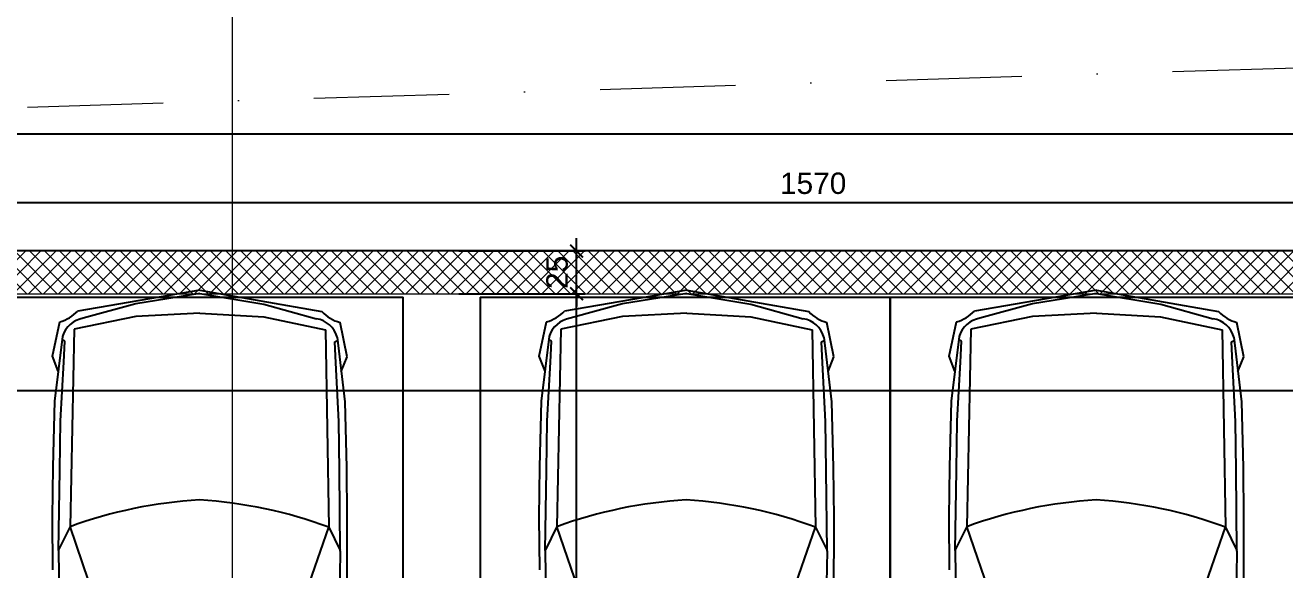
# Model space of a CAD drawing. Header units: centimetres. Extents: x 54080 to 59633, y -55119 to -48218.
# Drawn here: x 57331 to 58069, y -49714 to -49395 of the extents above; entities that cross this region are included whole.
import ezdxf

# ---------------------------------------------------------------- set-up
doc = ezdxf.new("R2010")
doc.units = ezdxf.units.CM
doc.header["$LTSCALE"] = 50
doc.header["$MEASUREMENT"] = 0
for name, pattern in [('23486-A01$0${ Chain Double-Dash }', [0]), ('CACHE', [0.375, 0.25, -0.125]), ('CONTINU', [0]), ('Dot & Dashed', [335.138881, 158.75, -88.194444, 0, -88.194437])]:
    doc.linetypes.add(name, pattern=pattern)
doc.layers.get('0').update_dxf_attribs({"color": 8})
for name, color, linetype, lineweight in [('BETON CACHE', 4, 'CACHE', 5), ('BETON HACHURE', 253, 'Continuous', 13), ('MACONNERIE COUPE', 7, 'Continuous', 30)]:
    doc.layers.add(name, color=color, linetype=linetype, lineweight=lineweight)
for name, color, linetype in [('BETON COUPE', 3, 'CONTINU'), ('BORD', 5, 'Continuous'), ('COTE 50ème', 1, 'Continuous'), ('FINI', 251, 'Continuous')]:
    doc.layers.add(name, color=color, linetype=linetype)
doc.layers.add('HORS GEL', color=7, linetype='CACHE', lineweight=15, true_color=0x00661a)
doc.styles.add('RS_TXT_50', font='arial.ttf', dxfattribs={"height": 12.5})
doc.dimstyles.new('RS_50CM_LINEAIRE', dxfattribs={"dimscale": 5, "dimtxt": 12.5, "dimasz": 1.5, "dimexe": 1, "dimexo": 2.5, "dimgap": 1, "dimtad": 1, "dimdec": 1, "dimrnd": 0.5, "dimdsep": 46, "dimtxsty": 'RS_TXT_50', "dimblk1": 'ARCHTICK', "dimblk2": 'ARCHTICK', "dimsah": 1, "dimcen": 2.5, "dimdle": 1, "dimclrt": 4, "dimadec": 0, "dimazin": 2, "dimtfac": 1, "dimtdec": 1, "dimtix": 1, "dimtmove": 2, "dimatfit": 3, "dimfxl": 1, "dimtolj": 1, "dimtzin": 0, "dimarcsym": 0})

# ---------------------------------------------------------------- blocks, each defined once
blk = doc.blocks.new('A$C99aa3423')
at = {"layer": 'HORS GEL', "linetype": '23486-A01$0${ Chain Double-Dash }', "ltscale": 1.2}
blk.add_line((1250, -1150), (1250, 1580), dxfattribs=at)
blk = doc.blocks.new('_ArchTick')
at = {"color": 0, "linetype": 'ByBlock', "const_width": 0.15}
blk.add_lwpolyline([(-0.5, -0.5), (0.5, 0.5)], dxfattribs=at)
blk = doc.blocks.new('*D984')
at = {"layer": 'COTE 50ème', "color": 0, "lineweight": -2, "ltscale": 0.5, "transparency": 16777216}
for p, q in [((57654.15, -49962.36), (57654.15, -49547.22)), ((57585.17, -49552.22), (57659.15, -49552.22)), ((57585.17, -49957.36), (57659.15, -49957.36))]:
    blk.add_line(p, q, dxfattribs=at)
at = {"layer": 'Defpoints', "color": 0, "ltscale": 0.5, "transparency": 16777216}
for p in [(57572.67, -49552.22), (57654.15, -49552.22), (57572.67, -49957.36)]:
    blk.add_point(p, dxfattribs=at)
at = {"layer": 'COTE 50ème', "color": 0, "lineweight": -2, "ltscale": 0.5, "transparency": 16777216, "xscale": 7.5, "yscale": 7.5, "zscale": 7.5}
for p, rotation in [((57654.15, -49552.22), 90), ((57654.15, -49957.36), 270)]:
    blk.add_blockref('_ArchTick', p, dxfattribs=dict(at, rotation=rotation))
at = {"layer": 'COTE 50ème', "color": 4, "ltscale": 0.5, "transparency": 16777216, "insert": (57642.77, -49754.79), "char_height": 12.5, "attachment_point": 5, "rotation": 90, "style": 'RS_TXT_50'}
blk.add_mtext('\\A1;405', dxfattribs=at)
blk = doc.blocks.new('*D985')
at = {"layer": 'COTE 50ème', "color": 0, "lineweight": -2, "ltscale": 0.5, "transparency": 16777216}
for p, q in [((57654.15, -49527.22), (57654.15, -49519.72)), ((57585.17, -49527.22), (57659.15, -49527.22)), ((57654.15, -49552.22), (57654.15, -49527.22)), ((57585.17, -49552.22), (57659.15, -49552.22)), ((57654.15, -49552.22), (57654.15, -49559.72))]:
    blk.add_line(p, q, dxfattribs=at)
at = {"layer": 'Defpoints', "color": 0, "ltscale": 0.5, "transparency": 16777216}
for p in [(57572.67, -49527.22), (57654.15, -49527.22), (57572.67, -49552.22)]:
    blk.add_point(p, dxfattribs=at)
at = {"layer": 'COTE 50ème', "color": 0, "lineweight": -2, "ltscale": 0.5, "transparency": 16777216, "xscale": 7.5, "yscale": 7.5, "zscale": 7.5}
for p, rotation in [((57654.15, -49527.22), 270), ((57654.15, -49552.22), 90)]:
    blk.add_blockref('_ArchTick', p, dxfattribs=dict(at, rotation=rotation))
at = {"layer": 'COTE 50ème', "color": 4, "ltscale": 0.5, "transparency": 16777216, "insert": (57642.77, -49539.72), "char_height": 12.5, "attachment_point": 5, "rotation": 90, "style": 'RS_TXT_50'}
blk.add_mtext('\\A1;25', dxfattribs=at)
blk = doc.blocks.new('*D1324')
at = {"layer": 'COTE 50ème', "color": 0, "lineweight": -2, "ltscale": 0.5, "transparency": 16777216}
for p, q in [((54876.86, -49564.72), (54876.86, -49614.05)), ((58497.68, -49564.72), (58497.68, -49614.05)), ((58502.68, -49609.05), (54871.86, -49609.05))]:
    blk.add_line(p, q, dxfattribs=at)
at = {"layer": 'Defpoints', "color": 0, "ltscale": 0.5, "transparency": 16777216}
for p in [(54876.86, -49552.22), (58497.68, -49552.22), (54876.86, -49609.05)]:
    blk.add_point(p, dxfattribs=at)
at = {"layer": 'COTE 50ème', "color": 0, "lineweight": -2, "ltscale": 0.5, "transparency": 16777216, "xscale": 7.5, "yscale": 7.5, "zscale": 7.5, "rotation": 180}
blk.add_blockref('_ArchTick', (54876.86, -49609.05), dxfattribs=at)
at = {"layer": 'COTE 50ème', "color": 0, "lineweight": -2, "ltscale": 0.5, "transparency": 16777216, "xscale": 7.5, "yscale": 7.5, "zscale": 7.5}
blk.add_blockref('_ArchTick', (58497.68, -49609.05), dxfattribs=at)
at = {"layer": 'COTE 50ème', "color": 4, "ltscale": 0.5, "transparency": 16777216, "insert": (56687.27, -49597.67), "char_height": 12.5, "attachment_point": 5, "style": 'RS_TXT_50'}
blk.add_mtext('\\A1;3621', dxfattribs=at)
blk = doc.blocks.new('*D1366')
at = {"layer": 'COTE 50ème', "color": 0, "lineweight": -2, "ltscale": 0.5, "transparency": 16777216}
for p, q in [((57007.67, -49539.72), (57007.67, -49494.05)), ((58577.68, -49539.72), (58577.68, -49494.05)), ((58582.68, -49499.05), (57002.67, -49499.05))]:
    blk.add_line(p, q, dxfattribs=at)
at = {"layer": 'Defpoints', "color": 0, "ltscale": 0.5, "transparency": 16777216}
for p in [(57007.67, -49499.05), (57007.67, -49552.22), (58577.68, -49552.22)]:
    blk.add_point(p, dxfattribs=at)
at = {"layer": 'COTE 50ème', "color": 0, "lineweight": -2, "ltscale": 0.5, "transparency": 16777216, "xscale": 7.5, "yscale": 7.5, "zscale": 7.5, "rotation": 180}
blk.add_blockref('_ArchTick', (57007.67, -49499.05), dxfattribs=at)
at = {"layer": 'COTE 50ème', "color": 0, "lineweight": -2, "ltscale": 0.5, "transparency": 16777216, "xscale": 7.5, "yscale": 7.5, "zscale": 7.5}
blk.add_blockref('_ArchTick', (58577.68, -49499.05), dxfattribs=at)
at = {"layer": 'COTE 50ème', "color": 4, "ltscale": 0.5, "transparency": 16777216, "insert": (57792.67, -49487.67), "char_height": 12.5, "attachment_point": 5, "style": 'RS_TXT_50'}
blk.add_mtext('\\A1;1570', dxfattribs=at)
blk = doc.blocks.new('*D1372')
at = {"layer": 'COTE 50ème', "color": 0, "lineweight": -2, "ltscale": 0.5, "transparency": 16777216}
for p, q in [((54846.94, -49458.74), (59047.67, -49458.74)), ((54851.94, -49514.72), (54851.94, -49453.74)), ((59042.67, -49514.72), (59042.67, -49453.74))]:
    blk.add_line(p, q, dxfattribs=at)
at = {"layer": 'Defpoints', "color": 0, "ltscale": 0.5, "transparency": 16777216}
for p in [(59042.67, -49458.74), (54851.94, -49527.22), (59042.67, -49527.22)]:
    blk.add_point(p, dxfattribs=at)
at = {"layer": 'COTE 50ème', "color": 0, "lineweight": -2, "ltscale": 0.5, "transparency": 16777216, "xscale": 7.5, "yscale": 7.5, "zscale": 7.5, "rotation": 180}
blk.add_blockref('_ArchTick', (54851.94, -49458.74), dxfattribs=at)
at = {"layer": 'COTE 50ème', "color": 0, "lineweight": -2, "ltscale": 0.5, "transparency": 16777216, "xscale": 7.5, "yscale": 7.5, "zscale": 7.5}
blk.add_blockref('_ArchTick', (59042.67, -49458.74), dxfattribs=at)
at = {"layer": 'COTE 50ème', "color": 4, "ltscale": 0.5, "transparency": 16777216, "insert": (56947.31, -49447.36), "char_height": 12.5, "attachment_point": 5, "style": 'RS_TXT_50'}
blk.add_mtext('\\A1;4190.5', dxfattribs=at)

msp = doc.modelspace()

# ---------------------------------------------------------------- hatches: boundary and pattern name
at = {"layer": 'BETON HACHURE', "transparency": 33554585}
h = msp.add_hatch(dxfattribs=at)
h.set_pattern_fill('ANSI37', color=256, scale=50, angle=270, style=0)
h.set_pattern_definition([(315, (861.459, 19655.393), (4.4194174, 4.4194174), []), (45, (861.459, 19655.393), (-4.4194174, 4.4194174), [])])
h.paths.add_polyline_path([(56357.67, -51847.22), (56382.67, -51847.22), (56382.67, -52172.22), (56357.67, -52172.22)], flags=0)
h.paths.add_polyline_path([(56357.67, -51847.22), (56382.67, -51847.22), (56382.67, -52172.22), (56357.67, -52172.22)], flags=0)
h.paths.add_polyline_path([(58537.67, -51987.36), (58537.67, -52037.36), (58617.67, -52037.36), (58617.67, -51987.36)], flags=0)
h.paths.add_polyline_path([(58157.67, -51987.36), (58157.67, -52037.36), (58237.67, -52037.36), (58237.67, -51987.36)], flags=0)
edge = h.paths.add_edge_path(flags=0)
edge.add_arc((58197.67, -50672.36), 40, 0, 360)
edge = h.paths.add_edge_path(flags=0)
edge.add_arc((58197.67, -49997.36), 40, 0, 360)
edge = h.paths.add_edge_path(flags=0)
edge.add_arc((58197.67, -51272.36), 40, 0, 360)
h.paths.add_polyline_path([(59277.67, -49527.22), (54853.83, -49527.22), (54464.54, -54263.92), (59277.59, -54736.58), (59277.67, -54713.51)])
edge = h.paths.add_edge_path(flags=0)
edge.add_arc((58197.67, -51272.36), 40, 0, 360)
h.paths.add_polyline_path([(56982.67, -49552.22), (56982.67, -49972.36), (57007.67, -49972.36), (57007.67, -49552.22), (58577.68, -49552.22), (58577.67, -50022.36), (58617.67, -50022.36), (58617.67, -49552.22), (59247.67, -49552.22), (59247.67, -51282.36), (58617.67, -51282.36), (58617.67, -50647.36), (58577.67, -50647.36), (58577.67, -51312.36), (59247.67, -51312.36), (59247.67, -52057.36), (58577.67, -52057.36), (58577.67, -53447.36), (58617.67, -53447.36), (58617.67, -52087.36), (59247.67, -52087.36), (59247.67, -54709.01), (58245.17, -54610.07), (58245.17, -54122.36), (58220.17, -54122.36), (58220.17, -54607.62), (56915.17, -54479.46), (56915.17, -54122.36), (56890.17, -54122.36), (56890.17, -54477.01), (55702.67, -54360.39), (55702.67, -54122.36), (55652.67, -54122.36), (55652.67, -54355.48), (54491.47, -54241.45), (54666.86, -52107.36), (54872.67, -52107.36), (54872.67, -52057.36), (54670.97, -52057.36), (54672.82, -52037.36), (54872.67, -52037.36), (54872.67, -51987.36), (54676.72, -51987.36), (54733.43, -51297.36), (54872.67, -51297.36), (54872.67, -51247.36), (54737.54, -51247.36), (54782.74, -50697.36), (54872.67, -50697.36), (54872.67, -50647.36), (54786.85, -50647.36), (54876.86, -49552.22), (55655.17, -49552.22), (55655.17, -49972.36), (55680.17, -49972.36), (55680.17, -49552.22)], flags=16)
h.paths.add_polyline_path([(58157.67, -51232.36), (58157.67, -51312.36), (58237.67, -51312.36), (58237.67, -51232.36)], flags=0)

# ---------------------------------------------------------------- linework, layer by layer
at = {"layer": 'BETON CACHE', "color": 232, "linetype": 'Dot & Dashed', "ltscale": 0.01}
msp.add_lwpolyline([(59078.3, -54847.46), (57765.06, -54807.71), (54417.81, -54401.92), (54818.91, -49521.26), (58468.18, -49407.74), (59057.59, -49414.31)], close=True, dxfattribs=at)
at = {"layer": 'BETON COUPE', "lineweight": 5}
msp.add_lwpolyline([(59277.67, -49527.22), (54853.83, -49527.22), (54464.54, -54263.92), (59277.59, -54736.58), (59277.67, -54713.51)], close=True, dxfattribs=at)
msp.add_lwpolyline([(54872.67, -51297.36), (54872.67, -51247.36), (54737.54, -51247.36), (54782.74, -50697.36), (54872.67, -50697.36), (54872.67, -50647.36), (54786.85, -50647.36), (54876.86, -49552.22), (55655.17, -49552.22), (55655.17, -49972.36), (55680.17, -49972.36), (55680.17, -49552.22), (56982.67, -49552.22), (56982.67, -49972.36), (57007.67, -49972.36), (57007.67, -49552.22), (58577.68, -49552.22), (58577.66, -50022.36), (58617.67, -50022.36), (58617.67, -49552.22), (59247.67, -49552.22), (59247.67, -51282.36)], dxfattribs=at)
at = {"layer": 'BORD'}
msp.add_lwpolyline([(59277.67, -54713.51), (59277.67, -49527.22), (54853.83, -49527.22), (54464.54, -54263.92), (59277.59, -54736.58)], close=True, dxfattribs=at)
at = {"layer": 'FINI'}
for p, q in [((57312.67, -49554.2), (57552.67, -49554.2)), ((57433.65, -49550.1), (57362.18, -49562.38)), ((57433.65, -49552.2), (57396.14, -49558.21)), ((57433.65, -49550.1), (57505.07, -49562.67)), ((57433.65, -49552.2), (57471.13, -49558.36)), ((57552.67, -50037.36), (57552.67, -49554.2)), ((57597.67, -49554.2), (57837.67, -49554.2)), ((57597.67, -49554.2), (57597.67, -50037.36)), ((57718.65, -49550.1), (57647.18, -49562.38)), ((57718.64, -49552.2), (57681.14, -49558.21)), ((57718.64, -49552.2), (57756.13, -49558.36)), ((57718.65, -49550.1), (57790.07, -49562.67)), ((57837.67, -50037.36), (57837.67, -49554.2)), ((57837.67, -49554.2), (58077.67, -49554.2)), ((57837.67, -49554.2), (57837.67, -50037.36)), ((57958.65, -49550.1), (57887.18, -49562.38)), ((57958.64, -49552.2), (57921.14, -49558.21)), ((57958.64, -49552.2), (57996.13, -49558.36)), ((57958.65, -49550.1), (58030.07, -49562.67)), ((57396.14, -49558.21), (57365.36, -49566.63)), ((57433.62, -49563.68), (57396.12, -49565.63)), ((57433.62, -49563.68), (57471.12, -49565.79)), ((57471.13, -49558.36), (57501.88, -49566.91)), ((57681.14, -49558.21), (57650.35, -49566.63)), ((57718.62, -49563.68), (57681.12, -49565.63)), ((57718.62, -49563.68), (57756.11, -49565.79)), ((57756.13, -49558.36), (57786.87, -49566.91)), ((57921.14, -49558.21), (57890.35, -49566.63)), ((57958.62, -49563.68), (57921.12, -49565.63)), ((57958.62, -49563.68), (57996.11, -49565.79)), ((57996.13, -49558.36), (58026.87, -49566.91)), ((57347.28, -49588.87), (57351.56, -49568.72)), ((57396.12, -49565.63), (57360.04, -49572.98)), ((57471.12, -49565.79), (57507.17, -49573.29)), ((57519.86, -49589.22), (57515.66, -49569.06)), ((57632.27, -49588.87), (57636.56, -49568.72)), ((57681.12, -49565.63), (57645.04, -49572.98)), ((57756.11, -49565.79), (57792.17, -49573.29)), ((57804.86, -49589.22), (57800.66, -49569.06)), ((57872.27, -49588.87), (57876.56, -49568.72)), ((57921.12, -49565.63), (57885.04, -49572.98)), ((57996.11, -49565.79), (58032.17, -49573.29)), ((58044.86, -49589.22), (58040.66, -49569.06)), ((57353.21, -49577.27), (57348.52, -49615.15)), ((57360.04, -49572.98), (57357.68, -49688.61)), ((57507.17, -49573.29), (57509.05, -49688.92)), ((57513.98, -49577.6), (57518.51, -49615.5)), ((57638.21, -49577.27), (57633.52, -49615.15)), ((57645.04, -49572.98), (57642.68, -49688.61)), ((57792.17, -49573.29), (57794.05, -49688.92)), ((57798.98, -49577.6), (57803.51, -49615.5)), ((57878.21, -49577.27), (57873.52, -49615.15)), ((57885.04, -49572.98), (57882.68, -49688.61)), ((58032.17, -49573.29), (58034.05, -49688.92)), ((58038.98, -49577.6), (58043.51, -49615.5)), ((57354.54, -49580.03), (57352.97, -49579.22)), ((57353.9, -49592.37), (57354.54, -49580.03)), ((57512.64, -49580.36), (57514.21, -49579.55)), ((57513.23, -49592.7), (57512.64, -49580.36)), ((57639.54, -49580.03), (57637.96, -49579.22)), ((57638.89, -49592.37), (57639.54, -49580.03)), ((57797.64, -49580.36), (57799.21, -49579.55)), ((57798.23, -49592.7), (57797.64, -49580.36)), ((57879.54, -49580.03), (57877.96, -49579.22)), ((57878.89, -49592.37), (57879.54, -49580.03)), ((58037.64, -49580.36), (58039.21, -49579.55)), ((58038.23, -49592.7), (58037.64, -49580.36)), ((57350.71, -49597.5), (57347.28, -49588.87)), ((57352.01, -49626.64), (57353.9, -49592.37)), ((57514.98, -49626.97), (57513.23, -49592.7)), ((57516.4, -49597.84), (57519.86, -49589.22)), ((57635.7, -49597.5), (57632.27, -49588.87)), ((57637.01, -49626.64), (57638.89, -49592.37)), ((57799.97, -49626.97), (57798.23, -49592.7)), ((57801.4, -49597.84), (57804.86, -49589.22)), ((57875.7, -49597.5), (57872.27, -49588.87)), ((57877.01, -49626.64), (57878.89, -49592.37)), ((58039.97, -49626.97), (58038.23, -49592.7)), ((58041.4, -49597.84), (58044.86, -49589.22)), ((57348.52, -49615.15), (57347.49, -49653.55)), ((57518.51, -49615.5), (57519.38, -49653.9)), ((57633.52, -49615.15), (57632.49, -49653.55)), ((57803.51, -49615.5), (57804.38, -49653.9)), ((57873.52, -49615.15), (57872.49, -49653.55)), ((58043.51, -49615.5), (58044.38, -49653.9)), ((57351.58, -49655.44), (57352.01, -49626.64)), ((57515.29, -49655.77), (57514.98, -49626.97)), ((57636.58, -49655.44), (57637.01, -49626.64)), ((57800.29, -49655.77), (57799.97, -49626.97)), ((57876.58, -49655.44), (57877.01, -49626.64)), ((58040.29, -49655.77), (58039.97, -49626.97)), ((57347.49, -49653.55), (57347.05, -49683.26)), ((57350.87, -49702.52), (57351.58, -49655.44)), ((57515.8, -49702.87), (57515.29, -49655.77)), ((57519.38, -49653.9), (57519.71, -49683.62)), ((57632.49, -49653.55), (57632.04, -49683.26)), ((57635.87, -49702.52), (57636.58, -49655.44)), ((57800.8, -49702.87), (57800.29, -49655.77)), ((57804.38, -49653.9), (57804.7, -49683.62)), ((57872.49, -49653.55), (57872.04, -49683.26)), ((57875.87, -49702.52), (57876.58, -49655.44)), ((58040.8, -49702.87), (58040.29, -49655.77)), ((58044.38, -49653.9), (58044.7, -49683.62)), ((57347.05, -49683.26), (57347.37, -49713.87)), ((57357.68, -49688.61), (57350.88, -49702.14)), ((57378.77, -49750.18), (57357.68, -49688.61)), ((57487.71, -49750.4), (57509.05, -49688.92)), ((57509.05, -49688.92), (57515.8, -49702.48)), ((57519.71, -49683.62), (57519.51, -49918.19)), ((57632.04, -49683.26), (57632.37, -49713.87)), ((57642.68, -49688.61), (57635.88, -49702.14)), ((57663.77, -49750.18), (57642.68, -49688.61)), ((57772.7, -49750.4), (57794.05, -49688.92)), ((57794.05, -49688.92), (57800.79, -49702.48)), ((57804.7, -49683.62), (57804.51, -49918.19)), ((57872.04, -49683.26), (57872.37, -49713.87)), ((57882.68, -49688.61), (57875.88, -49702.14)), ((57903.77, -49750.18), (57882.68, -49688.61)), ((58012.7, -49750.4), (58034.05, -49688.92)), ((58034.05, -49688.92), (58040.79, -49702.48)), ((58044.7, -49683.62), (58044.51, -49918.19)), ((57350.87, -49702.52), (57353.68, -49911.54)), ((57515.8, -49702.87), (57512.13, -49911.87)), ((57635.87, -49702.52), (57638.68, -49911.54)), ((57800.8, -49702.87), (57797.12, -49911.87)), ((57875.87, -49702.52), (57878.68, -49911.54)), ((58040.8, -49702.87), (58037.12, -49911.87))]:
    msp.add_line(p, q, dxfattribs=at)
for centre, major_axis, ratio, start_param, end_param in [((57345.62, -49546.71), (2.55, -22.65), 1, 0.151456, 0.701058), ((57521.69, -49547.08), (0.28, 22.79), 1, 2.33652, 2.886122), ((57630.62, -49546.71), (2.55, -22.65), 1, 0.151456, 0.701058), ((57806.69, -49547.08), (0.28, 22.79), 1, 2.33652, 2.886122), ((57870.62, -49546.71), (2.55, -22.65), 1, 0.151456, 0.701058), ((58046.69, -49547.08), (0.28, 22.79), 1, 2.33652, 2.886122), ((57367.57, -49581.41), (0.38, -14.94), 1, 3.264527, 4.406336), ((57499.61, -49581.68), (0.38, 14.94), 1, -1.269219, -0.12741), ((57652.56, -49581.41), (0.38, -14.94), 1, 3.264527, 4.406336), ((57784.6, -49581.68), (0.38, 14.94), 1, -1.269219, -0.12741), ((57892.56, -49581.41), (0.38, -14.94), 1, 3.264527, 4.406336), ((58024.6, -49581.68), (0.38, 14.94), 1, -1.269219, -0.12741), ((57440.74, -49875.49), (230.45, 29.26), 0.871538, 1.492296, 1.827005), ((57425.21, -49875.45), (230.33, -30.21), 0.871542, 1.314587, 1.649297), ((57725.74, -49875.49), (230.45, 29.26), 0.871538, 1.492296, 1.827005), ((57710.21, -49875.45), (230.33, -30.21), 0.871542, 1.314587, 1.649297), ((57965.74, -49875.49), (230.45, 29.26), 0.871538, 1.492296, 1.827005), ((57950.21, -49875.45), (230.33, -30.21), 0.871542, 1.314587, 1.649297)]:
    msp.add_ellipse(centre, major_axis=major_axis, ratio=ratio, start_param=start_param, end_param=end_param, dxfattribs=at)

# ---------------------------------------------------------------- block references
at = {"layer": 'MACONNERIE COUPE', "lineweight": 5, "ltscale": 0.5}
msp.add_blockref('A$C99aa3423', (56202.67, -50862.36), dxfattribs=at)

# ---------------------------------------------------------------- dimensions: what is measured, and where the dimension line sits
at = {"layer": 'COTE 50ème', "ltscale": 0.5}
for base, p1, p2, picture, middle in [((59042.67, -49458.74), (54851.94, -49527.22), (59042.67, -49527.22), '*D1372', (56947.31, -49447.36)), ((57007.67, -49499.05), (58577.68, -49552.22), (57007.67, -49552.22), '*D1366', (57792.67, -49487.67)), ((54876.86, -49609.05), (58497.68, -49552.22), (54876.86, -49552.22), '*D1324', (56687.27, -49597.67))]:
    dim = msp.add_linear_dim(base=base, p1=p1, p2=p2, dimstyle='RS_50CM_LINEAIRE', dxfattribs=at)
    dim.commit()
    dim.dimension.update_dxf_attribs({"geometry": picture, "text_midpoint": middle})
for base, p1, p2, picture, middle in [((57654.15, -49527.22), (57572.67, -49552.22), (57572.67, -49527.22), '*D985', (57642.77, -49539.72)), ((57654.15, -49552.22), (57572.67, -49957.36), (57572.67, -49552.22), '*D984', (57642.77, -49754.79))]:
    dim = msp.add_linear_dim(base=base, p1=p1, p2=p2, angle=90, dimstyle='RS_50CM_LINEAIRE', dxfattribs=at)
    dim.commit()
    dim.dimension.update_dxf_attribs({"geometry": picture, "text_midpoint": middle})

doc.saveas('drawing.dxf')
